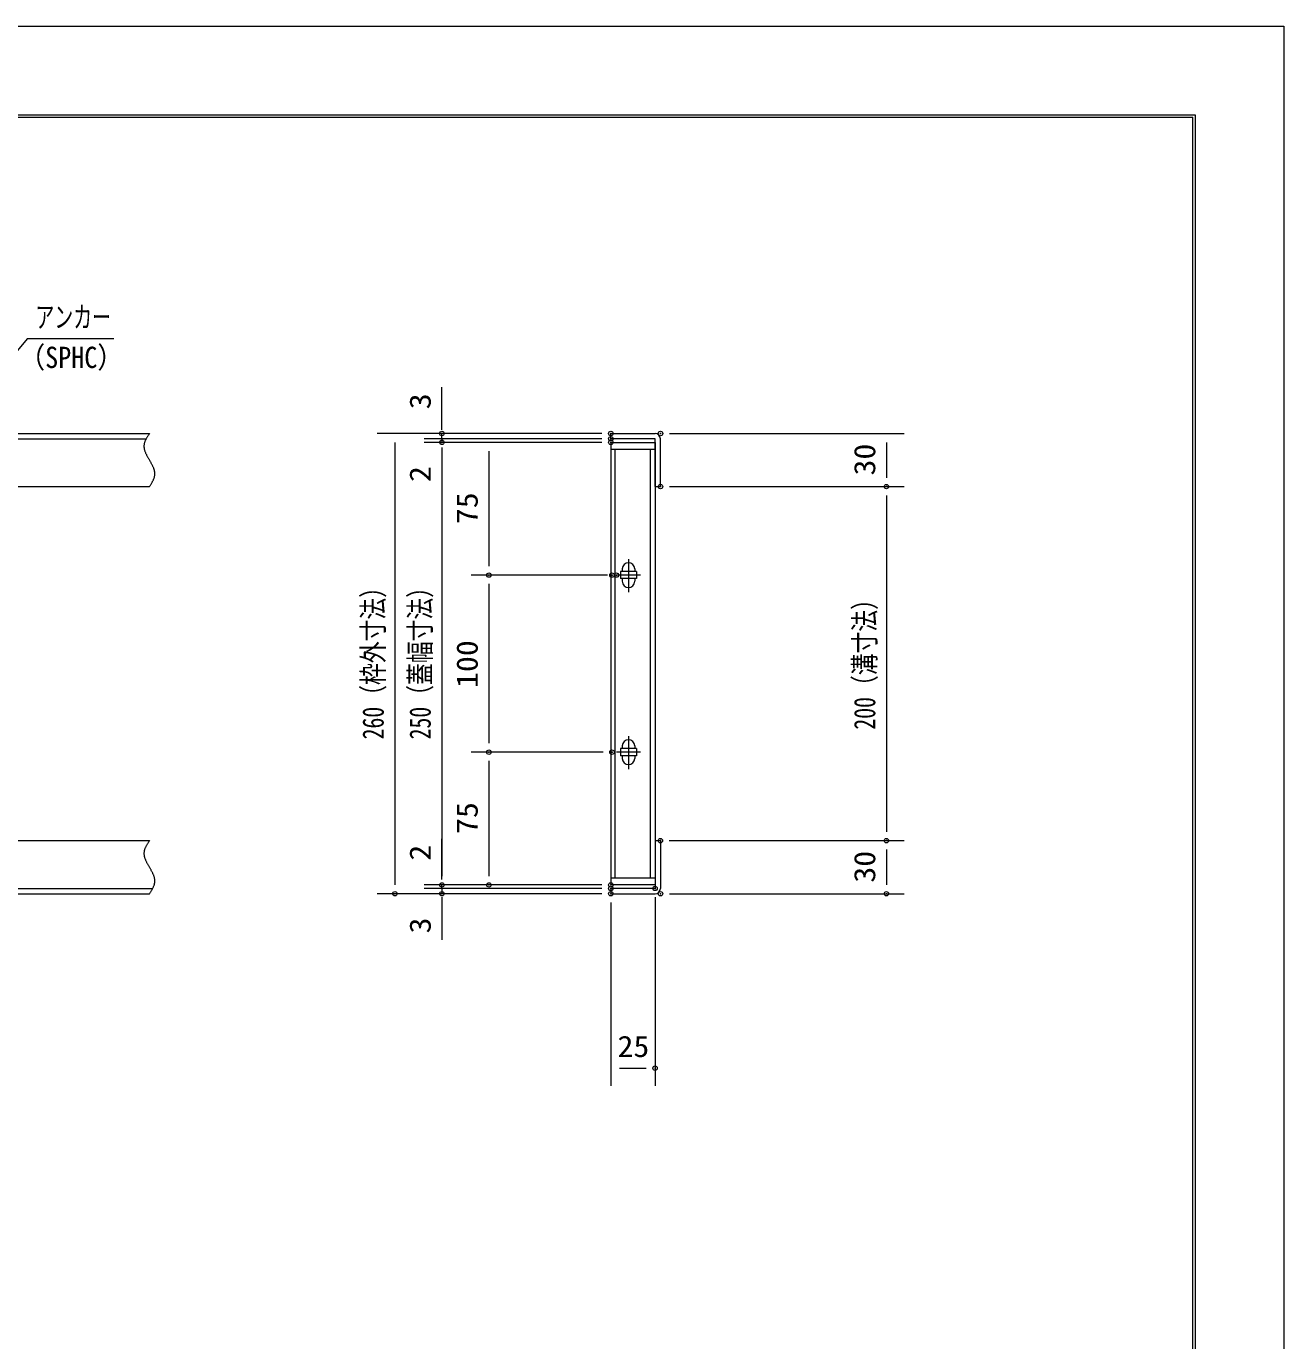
# Model space of a CAD drawing. Units: millimetres, scale not verified. Extents: x -1050 to 1050, y -742 to 742.
# Drawn here: x 340 to 1050, y 0 to 742 of the extents above; entities that cross this region are included whole.
import ezdxf
from ezdxf.enums import TextEntityAlignment as Align

# ---------------------------------------------------------------- set-up
doc = ezdxf.new("R2010")
doc.units = ezdxf.units.MM
doc.header["$LTSCALE"] = 5
doc.header["$PDMODE"] = 32
doc.header["$PDSIZE"] = 2.5
doc.linetypes.add('CHAIN1', pattern=[8, 5, -1, 1, -1])
doc.linetypes.add('DOUBLE_CHAIN1', pattern=[8.8, 5, -1, 0.6, -0.6, 0.6, -1])
for name, color, linetype, lineweight in [('0-0_7-図\u3000枠', 4, 'Continuous', 9), ('0-1_寸法注釈', 2, 'Continuous', 9), ('0-3_DEFPOINTS', 134, 'Continuous', 9), ('0-5_蓋', 5, 'Continuous', 9), ('0-6_想像線', 134, 'DOUBLE_CHAIN1', 9), ('0-7_中心線', 6, 'CHAIN1', 9), ('0-9_枠', 7, 'Continuous', 9)]:
    doc.layers.add(name, color=color, linetype=linetype, lineweight=lineweight)
doc.styles.add('ＭＳ ゴシック', font='')
doc.styles.get('ＭＳ ゴシック').set_extended_font_data('MS Gothic')

msp = doc.modelspace()

# ---------------------------------------------------------------- linework, layer by layer
at = {"layer": '0-0_7-図\u3000枠'}
for p in [(-973.75, 691.25), (998.75, -691.25)]:
    msp.add_line(p, (998.75, 691.25), dxfattribs=at)
msp.add_lwpolyline([(-975, 692.5), (1000, 692.5), (1000, -692.5)], dxfattribs=at)
at = {"layer": '0-1_寸法注釈'}
for p, q in [((574.681, 517.475), (574.681, 538.588)), ((665.063, 512.475), (538.149, 512.475)), ((665.063, 512.475), (564.681, 512.475)), ((574.681, 514.475), (574.681, 519.475)), ((574.681, 509.475), (574.681, 512.475)), ((703.11, 512.475), (835.677, 512.475)), ((548.149, 507.475), (548.149, 257.475)), ((665.063, 509.475), (564.681, 509.475)), ((665.063, 509.475), (564.681, 509.475)), ((665.063, 507.475), (564.681, 507.475)), ((665.063, 507.475), (564.681, 507.475)), ((574.681, 509.475), (574.681, 507.475)), ((665.063, 507.475), (591.213, 507.475)), ((825.677, 507.475), (825.677, 487.475)), ((574.681, 504.475), (574.681, 499.475)), ((574.681, 502.475), (574.681, 262.475)), ((574.681, 502.475), (574.681, 481.362)), ((601.213, 502.475), (601.213, 437.475)), ((703.11, 482.475), (835.677, 482.475)), ((703.11, 482.475), (835.677, 482.475)), ((825.677, 477.475), (825.677, 287.475)), ((665.753, 432.475), (591.213, 432.475)), ((668.253, 432.475), (591.213, 432.475)), ((601.213, 427.475), (601.213, 337.475)), ((665.753, 332.475), (591.213, 332.475)), ((665.753, 332.475), (591.213, 332.475)), ((601.213, 327.475), (601.213, 262.475)), ((574.681, 262.475), (574.681, 283.588)), ((703.063, 282.475), (835.677, 282.475)), ((703.063, 282.475), (835.677, 282.475)), ((825.677, 277.475), (825.677, 257.475)), ((574.681, 260.475), (574.681, 265.475)), ((665.063, 252.475), (538.149, 252.475)), ((665.063, 257.475), (564.681, 257.475)), ((665.063, 257.475), (564.681, 257.475)), ((665.063, 255.475), (564.681, 255.475)), ((665.063, 255.475), (564.681, 255.475)), ((665.063, 252.475), (564.681, 252.475)), ((574.681, 255.475), (574.681, 257.475)), ((574.681, 255.475), (574.681, 252.475)), ((665.063, 257.475), (591.213, 257.475)), ((703.11, 252.475), (835.677, 252.475)), ((574.681, 250.475), (574.681, 245.475)), ((574.681, 247.475), (574.681, 226.362)), ((670.063, 247.475), (670.063, 143.953)), ((695.063, 250.475), (695.063, 143.953)), ((675.063, 153.953), (690.063, 153.953))]:
    msp.add_line(p, q, dxfattribs=at)
msp.add_lwpolyline([(389.478, 565.968), (340.425, 565.968), (312.702, 532.538)], dxfattribs=at)
at = {"layer": '0-3_DEFPOINTS'}
msp.add_lwpolyline([(-1050, -742.5), (-1050, 742.5), (1050, 742.5), (1050, -742.5)], close=True, dxfattribs=at)
for p in [(574.681, 512.475), (670.063, 512.475), (698.11, 512.475), (574.681, 507.475), (670.063, 509.475), (670.063, 507.475), (698.11, 482.475), (825.677, 482.475), (601.213, 432.475), (670.753, 432.475), (673.253, 432.475), (601.213, 332.475), (670.753, 332.475), (698.063, 282.475), (825.677, 282.475), (548.149, 252.475), (574.681, 257.475), (574.681, 252.475), (601.213, 257.475), (670.063, 257.475), (670.063, 255.475), (670.063, 252.475), (695.063, 255.475), (698.11, 252.475), (825.677, 252.475), (695.063, 153.953)]:
    msp.add_point(p, dxfattribs=at)
at = {"layer": '0-5_蓋'}
for p, q in [((670.063, 507.475), (670.063, 257.475)), ((670.063, 507.475), (695.063, 507.475)), ((695.063, 507.475), (695.063, 257.475)), ((695.063, 503.475), (670.063, 503.475)), ((672.563, 261.475), (672.563, 503.475)), ((692.563, 261.475), (692.563, 503.475)), ((684.563, 434.475), (675.563, 434.475)), ((675.563, 434.475), (675.563, 430.475)), ((676.563, 435.975), (676.563, 434.475)), ((683.563, 435.975), (683.563, 434.475)), ((684.563, 434.475), (684.563, 430.475)), ((684.563, 430.475), (675.563, 430.475)), ((676.563, 430.475), (676.563, 428.975)), ((683.563, 430.475), (683.563, 428.975)), ((684.563, 334.475), (675.563, 334.475)), ((675.563, 334.475), (675.563, 330.475)), ((676.563, 335.975), (676.563, 334.475)), ((683.563, 335.975), (683.563, 334.475)), ((684.563, 334.475), (684.563, 330.475)), ((684.563, 330.475), (675.563, 330.475)), ((676.563, 330.475), (676.563, 328.975)), ((683.563, 330.475), (683.563, 328.975)), ((670.063, 261.475), (695.063, 261.475)), ((695.063, 257.475), (670.063, 257.475))]:
    msp.add_line(p, q, dxfattribs=at)
for centre, start, end in [((680.063, 435.975), 0, 180), ((680.063, 428.975), 180, 0), ((680.063, 335.975), 0, 180), ((680.063, 328.975), 180, 0)]:
    msp.add_arc(centre, 3.5, start, end, dxfattribs=at)
at = {"layer": '0-5_蓋', "color": 7}
for p in [(670.063, 507.475), (670.063, 257.475)]:
    msp.add_point(p, dxfattribs=at)
at = {"layer": '0-6_想像線'}
for points in [[(409.55, 512.475), (409.359, 512.182), (409.169, 511.888), (408.98, 511.595), (408.792, 511.301), (408.608, 511.007), (408.427, 510.714), (408.249, 510.42), (408.076, 510.126), (407.909, 509.831), (407.747, 509.537), (407.592, 509.242), (407.443, 508.947), (407.303, 508.652), (407.171, 508.357), (407.048, 508.061), (406.935, 507.765), (406.832, 507.468), (406.741, 507.172), (406.661, 506.874), (406.593, 506.577), (406.538, 506.279), (406.497, 505.98), (406.47, 505.681), (406.458, 505.381), (406.46, 505.081), (406.476, 504.781), (406.505, 504.48), (406.547, 504.178), (406.601, 503.876), (406.666, 503.574), (406.743, 503.272), (406.829, 502.969), (406.926, 502.665), (407.032, 502.362), (407.147, 502.058), (407.27, 501.753), (407.401, 501.449), (407.538, 501.144), (407.683, 500.839)], [(407.683, 500.839), (407.833, 500.534), (407.989, 500.229), (408.15, 499.923), (408.316, 499.617), (408.485, 499.312), (408.657, 499.006), (408.833, 498.7), (409.01, 498.394), (409.189, 498.087), (409.369, 497.781), (409.55, 497.475)], [(411.417, 494.111), (411.267, 494.416), (411.111, 494.721), (410.95, 495.027), (410.784, 495.333), (410.615, 495.638), (410.443, 495.944), (410.267, 496.25), (410.09, 496.556), (409.911, 496.863), (409.731, 497.169), (409.55, 497.475)], [(409.55, 482.475), (409.741, 482.768), (409.931, 483.062), (410.12, 483.355), (410.308, 483.649), (410.492, 483.943), (410.673, 484.236), (410.851, 484.53), (411.024, 484.824), (411.191, 485.119), (411.353, 485.413), (411.508, 485.708), (411.657, 486.003), (411.797, 486.298), (411.929, 486.593), (412.052, 486.889), (412.165, 487.185), (412.268, 487.481), (412.359, 487.778), (412.439, 488.076), (412.507, 488.373), (412.562, 488.671), (412.603, 488.97), (412.63, 489.269), (412.642, 489.569), (412.64, 489.869), (412.624, 490.169), (412.595, 490.47), (412.553, 490.772), (412.499, 491.074), (412.434, 491.376), (412.357, 491.678), (412.271, 491.981), (412.174, 492.285), (412.068, 492.588), (411.953, 492.892), (411.83, 493.197), (411.699, 493.501), (411.562, 493.806), (411.417, 494.111)], [(409.55, 282.475), (409.359, 282.182), (409.169, 281.888), (408.98, 281.595), (408.792, 281.301), (408.608, 281.007), (408.427, 280.714), (408.249, 280.42), (408.076, 280.126), (407.909, 279.831), (407.747, 279.537), (407.592, 279.242), (407.443, 278.947), (407.303, 278.652), (407.171, 278.357), (407.048, 278.061), (406.935, 277.765), (406.832, 277.468), (406.741, 277.172), (406.661, 276.874), (406.593, 276.577), (406.538, 276.279), (406.497, 275.98), (406.47, 275.681), (406.458, 275.381), (406.46, 275.081), (406.476, 274.781), (406.505, 274.48), (406.547, 274.178), (406.601, 273.876), (406.666, 273.574), (406.743, 273.272), (406.829, 272.969), (406.926, 272.665), (407.032, 272.362), (407.147, 272.058), (407.27, 271.753), (407.401, 271.449), (407.538, 271.144), (407.683, 270.839)], [(407.683, 270.839), (407.833, 270.534), (407.989, 270.229), (408.15, 269.923), (408.316, 269.617), (408.485, 269.312), (408.657, 269.006), (408.833, 268.7), (409.01, 268.394), (409.189, 268.087), (409.369, 267.781), (409.55, 267.475)], [(411.417, 264.111), (411.267, 264.416), (411.111, 264.721), (410.95, 265.027), (410.784, 265.333), (410.615, 265.638), (410.443, 265.944), (410.267, 266.25), (410.09, 266.556), (409.911, 266.863), (409.731, 267.169), (409.55, 267.475), (409.55, 267.475)], [(409.55, 252.475), (409.741, 252.768), (409.931, 253.062), (410.12, 253.355), (410.308, 253.649), (410.492, 253.943), (410.673, 254.236), (410.851, 254.53), (411.024, 254.824), (411.191, 255.119), (411.353, 255.413), (411.508, 255.708), (411.657, 256.003), (411.797, 256.298), (411.929, 256.593), (412.052, 256.889), (412.165, 257.185), (412.268, 257.481), (412.359, 257.778), (412.439, 258.076), (412.507, 258.373), (412.562, 258.671), (412.603, 258.97), (412.63, 259.269), (412.642, 259.569), (412.64, 259.869), (412.624, 260.169), (412.595, 260.47), (412.553, 260.772), (412.499, 261.074), (412.434, 261.376), (412.357, 261.678), (412.271, 261.981), (412.174, 262.285), (412.068, 262.588), (411.953, 262.892), (411.83, 263.197), (411.699, 263.501), (411.562, 263.806), (411.417, 264.111)]]:
    msp.add_lwpolyline(points, dxfattribs=at)
at = {"layer": '0-7_中心線'}
for p, q in [((680.063, 441.525), (680.063, 422.925)), ((686.872, 432.475), (673.253, 432.475)), ((680.063, 341.525), (680.063, 322.925)), ((686.872, 332.475), (673.253, 332.475))]:
    msp.add_line(p, q, dxfattribs=at)
at = {"layer": '0-9_枠'}
for p, q in [((-795.45, 512.475), (409.55, 512.475)), ((670.063, 512.475), (695.063, 512.475)), ((670.063, 509.475), (670.063, 512.475)), ((-792.45, 509.475), (407.714, 509.475)), ((695.063, 509.475), (670.063, 509.475)), ((695.063, 482.475), (695.063, 509.475)), ((698.063, 482.475), (698.063, 509.475)), ((204.55, 482.475), (409.55, 482.475)), ((695.063, 482.475), (698.063, 482.475)), ((204.55, 282.475), (409.55, 282.475)), ((695.063, 282.475), (695.063, 255.475)), ((695.063, 282.475), (698.063, 282.475)), ((698.063, 282.475), (698.063, 255.475)), ((-795.45, 252.475), (409.55, 252.475)), ((-792.45, 255.475), (411.386, 255.475)), ((695.063, 255.475), (670.063, 255.475)), ((670.063, 255.475), (670.063, 252.475)), ((670.063, 252.475), (695.063, 252.475))]:
    msp.add_line(p, q, dxfattribs=at)
for centre, start, end in [((695.063, 509.475), 0, 90), ((695.063, 255.475), 270, 0)]:
    msp.add_arc(centre, 3, start, end, dxfattribs=at)

# ---------------------------------------------------------------- texts
at = {"layer": '0-1_寸法注釈', "color": 7, "style": 'ＭＳ ゴシック'}
for s, width, p in [('アンカー', 0.65, (345.202, 568.655)), ('（SPHC）', 0.9, (335.929, 545.865)), ('25', 1.1, (673.829, 156.64))]:
    msp.add_text(s, height=12.02, dxfattribs=dict(at, width=width)).set_placement(p, align=Align.BOTTOM_LEFT)
for s, height, width, p in [('3', 12.02, 1.1, (571.994, 526.165)), ('30', 12.02, 1.1, (822.99, 488.742)), ('2', 12.02, 1.1, (571.994, 485.052)), ('75', 12.02, 1.1, (598.526, 461.242)), ('260（枠外寸法）', 12.03, 0.75, (545.462, 339.682)), ('250（蓋幅寸法）', 12.03, 0.75, (571.994, 339.682)), ('200（溝寸法）', 12.03, 0.75, (822.99, 345.184)), ('100', 12.02, 1.1, (598.526, 368.72)), ('75', 12.02, 1.1, (598.526, 286.242)), ('2', 12.02, 1.1, (571.994, 271.165)), ('30', 12.02, 1.1, (822.99, 258.742)), ('3', 12.02, 1.1, (571.994, 230.052))]:
    msp.add_text(s, height=height, rotation=90, dxfattribs=dict(at, width=width)).set_placement(p, align=Align.BOTTOM_LEFT)

doc.saveas('drawing.dxf')
